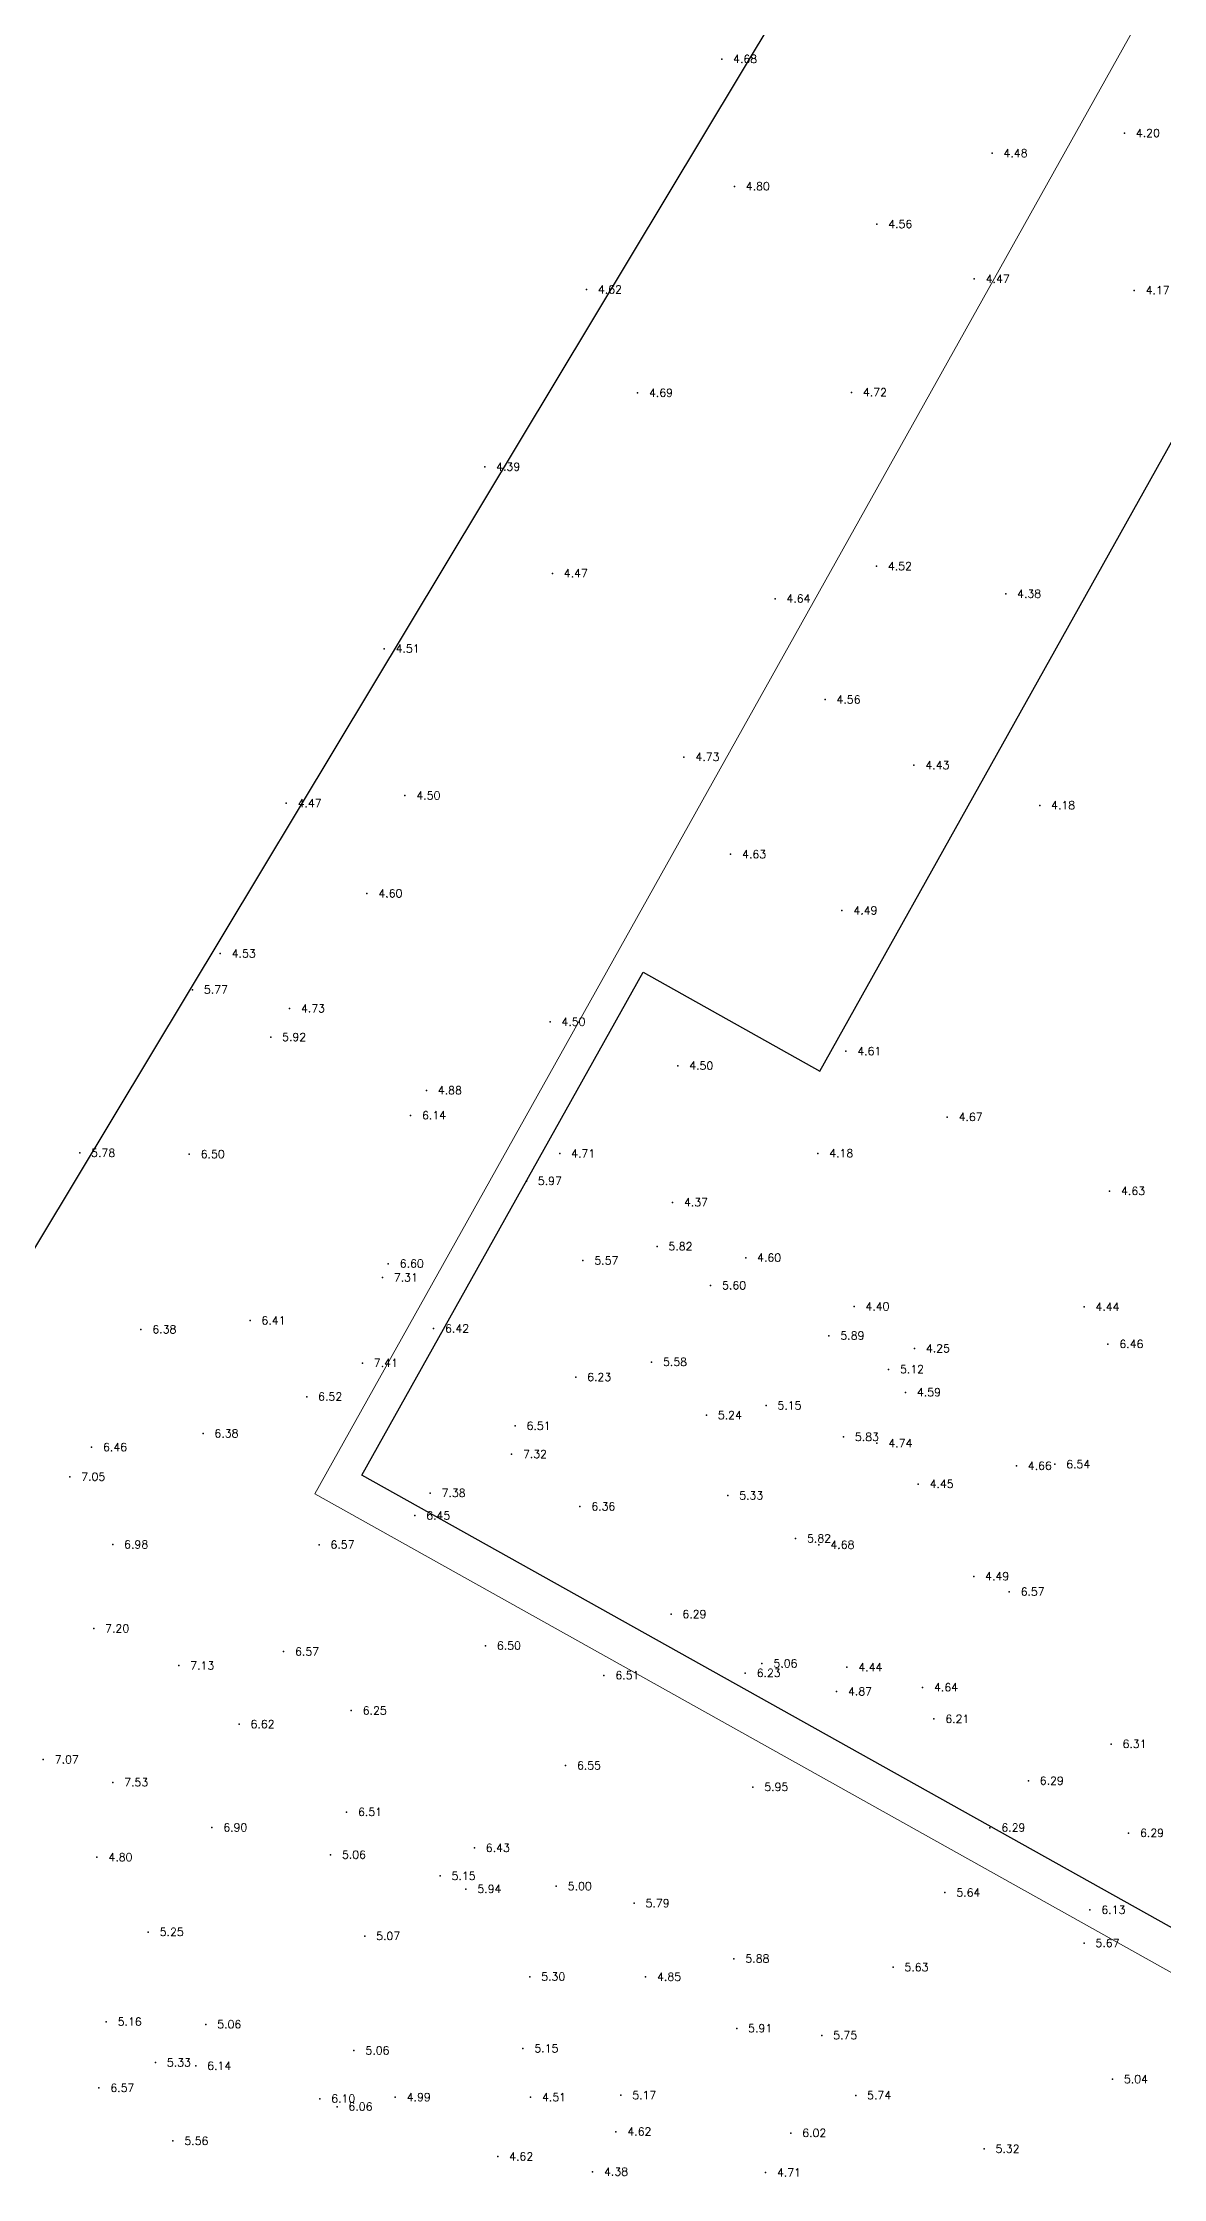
# Model space of a CAD drawing. Header units: millimetres. Extents: x 202260060 to 202696734, y 2689137542 to 2689595480.
# Drawn here: x 202373814 to 202478839, y 2689237993 to 2689438189 of the extents above; entities that cross this region are included whole.
import ezdxf

# ---------------------------------------------------------------- set-up
doc = ezdxf.new("R2010")
doc.units = ezdxf.units.MM
doc.header["$MEASUREMENT"] = 0
for name, color, linetype in [('10', 7, 'Continuous'), ('10-ELEV', 1, 'Continuous'), ('範圍線', 50, 'Continuous')]:
    doc.layers.add(name, color=color, linetype=linetype)
doc.layers.add('exclusion', color=6, linetype='Continuous', lineweight=20)
doc.layers.add('海廣公司承租地線', color=112, linetype='Continuous', true_color=0x23e156)
doc.layers.get('0').off()
doc.styles.add('S6', font='SIMPLEX', dxfattribs={"height": 0.083333})

# ---------------------------------------------------------------- blocks, each defined once
blk = doc.blocks.new('10')
blk.add_point((0, 0))
at = {"layer": '10-ELEV', "style": 'S6'}
blk.add_attdef('ELEV', (2.14, -0.73), '', height=1.5, dxfattribs=at)

msp = doc.modelspace()

# ---------------------------------------------------------------- linework, layer by layer
at = {"layer": 'exclusion', "flags": 128}
msp.add_lwpolyline([(202399310, 2689302151), (202488298, 2689461371), (202609144, 2689393830), (202520156, 2689234610), (202399310, 2689302151)], close=True, dxfattribs=at)
at = {"layer": '海廣公司承租地線', "flags": 128}
msp.add_lwpolyline([(202486035, 2689206024, -0.4170853), (202521358, 2689170353), (202524570, 2689168529), (202682456, 2689446356), (202682456, 2689446356), (202539467, 2689526368, -0.6083701), (202480712, 2689504362), (202342372, 2689274198, -0.2693183), (202324094, 2689243787), (202311038, 2689222066), (202448494, 2689139291), (202455884, 2689152294, -0.5855261)], format="xyb", close=True, dxfattribs=at)
at = {"layer": '範圍線', "flags": 128}
msp.add_lwpolyline([(202518732, 2689239645), (202403734, 2689303917), (202430079, 2689351055), (202446664, 2689341785), (202500330, 2689437806), (202522886, 2689425199), (202527765, 2689433928), (202604285, 2689391161), (202519395, 2689239274)], close=True, dxfattribs=at)

# ---------------------------------------------------------------- block references
at = {"layer": '10'}
ref = msp.add_blockref('10', (202437449, 2689436651, 4680), dxfattribs=dict(at, xscale=500, yscale=500, zscale=500))
ref.add_attrib('ELEV', '4.68', (202438521, 2689436288, 4680), dxfattribs={"layer": '10-ELEV', "height": 750, "style": 'S6'})
ref = msp.add_blockref('10', (202475197, 2689429711, 4198), dxfattribs=dict(at, xscale=500, yscale=500, zscale=500))
ref.add_attrib('ELEV', '4.20', (202476268, 2689429348, 4198), dxfattribs={"layer": '10-ELEV', "height": 750, "style": 'S6'})
ref = msp.add_blockref('10', (202462791, 2689427830, 4484), dxfattribs=dict(at, xscale=500, yscale=500, zscale=500))
ref.add_attrib('ELEV', '4.48', (202463863, 2689427467, 4484), dxfattribs={"layer": '10-ELEV', "height": 750, "style": 'S6'})
ref = msp.add_blockref('10', (202438638, 2689424725, 4803), dxfattribs=dict(at, xscale=500, yscale=500, zscale=500))
ref.add_attrib('ELEV', '4.80', (202439710, 2689424362, 4803), dxfattribs={"layer": '10-ELEV', "height": 750, "style": 'S6'})
ref = msp.add_blockref('10', (202451990, 2689421178, 4558), dxfattribs=dict(at, xscale=500, yscale=500, zscale=500))
ref.add_attrib('ELEV', '4.56', (202453062, 2689420815, 4558), dxfattribs={"layer": '10-ELEV', "height": 750, "style": 'S6'})
ref = msp.add_blockref('10', (202461125, 2689416049, 4471), dxfattribs=dict(at, xscale=500, yscale=500, zscale=500))
ref.add_attrib('ELEV', '4.47', (202462197, 2689415686, 4471), dxfattribs={"layer": '10-ELEV', "height": 750, "style": 'S6'})
ref = msp.add_blockref('10', (202424781, 2689415050, 4622), dxfattribs=dict(at, xscale=500, yscale=500, zscale=500))
ref.add_attrib('ELEV', '4.62', (202425853, 2689414687, 4622), dxfattribs={"layer": '10-ELEV', "height": 750, "style": 'S6'})
ref = msp.add_blockref('10', (202476114, 2689414974, 4173), dxfattribs=dict(at, xscale=500, yscale=500, zscale=500))
ref.add_attrib('ELEV', '4.17', (202477186, 2689414611, 4173), dxfattribs={"layer": '10-ELEV', "height": 750, "style": 'S6'})
ref = msp.add_blockref('10', (202429566, 2689405362, 4690), dxfattribs=dict(at, xscale=500, yscale=500, zscale=500))
ref.add_attrib('ELEV', '4.69', (202430638, 2689404999, 4690), dxfattribs={"layer": '10-ELEV', "height": 750, "style": 'S6'})
ref = msp.add_blockref('10', (202449614, 2689405403, 4722), dxfattribs=dict(at, xscale=500, yscale=500, zscale=500))
ref.add_attrib('ELEV', '4.72', (202450686, 2689405040, 4722), dxfattribs={"layer": '10-ELEV', "height": 750, "style": 'S6'})
ref = msp.add_blockref('10', (202415245, 2689398432, 4391), dxfattribs=dict(at, xscale=500, yscale=500, zscale=500))
ref.add_attrib('ELEV', '4.39', (202416317, 2689398069, 4391), dxfattribs={"layer": '10-ELEV', "height": 750, "style": 'S6'})
ref = msp.add_blockref('10', (202421582, 2689388435, 4465), dxfattribs=dict(at, xscale=500, yscale=500, zscale=500))
ref.add_attrib('ELEV', '4.47', (202422654, 2689388072, 4465), dxfattribs={"layer": '10-ELEV', "height": 750, "style": 'S6'})
ref = msp.add_blockref('10', (202451957, 2689389111, 4516), dxfattribs=dict(at, xscale=500, yscale=500, zscale=500))
ref.add_attrib('ELEV', '4.52', (202453029, 2689388748, 4516), dxfattribs={"layer": '10-ELEV', "height": 750, "style": 'S6'})
ref = msp.add_blockref('10', (202442448, 2689386067, 4638), dxfattribs=dict(at, xscale=500, yscale=500, zscale=500))
ref.add_attrib('ELEV', '4.64', (202443520, 2689385704, 4638), dxfattribs={"layer": '10-ELEV', "height": 750, "style": 'S6'})
ref = msp.add_blockref('10', (202464068, 2689386523, 4384), dxfattribs=dict(at, xscale=500, yscale=500, zscale=500))
ref.add_attrib('ELEV', '4.38', (202465140, 2689386160, 4384), dxfattribs={"layer": '10-ELEV', "height": 750, "style": 'S6'})
ref = msp.add_blockref('10', (202405820, 2689381382, 4510), dxfattribs=dict(at, xscale=500, yscale=500, zscale=500))
ref.add_attrib('ELEV', '4.51', (202406892, 2689381019, 4510), dxfattribs={"layer": '10-ELEV', "height": 750, "style": 'S6'})
ref = msp.add_blockref('10', (202447142, 2689376609, 4560), dxfattribs=dict(at, xscale=500, yscale=500, zscale=500))
ref.add_attrib('ELEV', '4.56', (202448214, 2689376246, 4560), dxfattribs={"layer": '10-ELEV', "height": 750, "style": 'S6'})
ref = msp.add_blockref('10', (202433918, 2689371227, 4734), dxfattribs=dict(at, xscale=500, yscale=500, zscale=500))
ref.add_attrib('ELEV', '4.73', (202434990, 2689370864, 4734), dxfattribs={"layer": '10-ELEV', "height": 750, "style": 'S6'})
ref = msp.add_blockref('10', (202455472, 2689370457, 4433), dxfattribs=dict(at, xscale=500, yscale=500, zscale=500))
ref.add_attrib('ELEV', '4.43', (202456544, 2689370094, 4433), dxfattribs={"layer": '10-ELEV', "height": 750, "style": 'S6'})
ref = msp.add_blockref('10', (202396636, 2689366893, 4471), dxfattribs=dict(at, xscale=500, yscale=500, zscale=500))
ref.add_attrib('ELEV', '4.47', (202397708, 2689366530, 4471), dxfattribs={"layer": '10-ELEV', "height": 750, "style": 'S6'})
ref = msp.add_blockref('10', (202407766, 2689367609, 4498), dxfattribs=dict(at, xscale=500, yscale=500, zscale=500))
ref.add_attrib('ELEV', '4.50', (202408838, 2689367246, 4498), dxfattribs={"layer": '10-ELEV', "height": 750, "style": 'S6'})
ref = msp.add_blockref('10', (202467255, 2689366695, 4180), dxfattribs=dict(at, xscale=500, yscale=500, zscale=500))
ref.add_attrib('ELEV', '4.18', (202468327, 2689366332, 4180), dxfattribs={"layer": '10-ELEV', "height": 750, "style": 'S6'})
ref = msp.add_blockref('10', (202438291, 2689362110, 4626), dxfattribs=dict(at, xscale=500, yscale=500, zscale=500))
ref.add_attrib('ELEV', '4.63', (202439363, 2689361747, 4626), dxfattribs={"layer": '10-ELEV', "height": 750, "style": 'S6'})
ref = msp.add_blockref('10', (202404206, 2689358433, 4595), dxfattribs=dict(at, xscale=500, yscale=500, zscale=500))
ref.add_attrib('ELEV', '4.60', (202405278, 2689358070, 4595), dxfattribs={"layer": '10-ELEV', "height": 750, "style": 'S6'})
ref = msp.add_blockref('10', (202448726, 2689356841, 4494), dxfattribs=dict(at, xscale=500, yscale=500, zscale=500))
ref.add_attrib('ELEV', '4.49', (202449798, 2689356478, 4494), dxfattribs={"layer": '10-ELEV', "height": 750, "style": 'S6'})
ref = msp.add_blockref('10', (202390456, 2689352799, 4526), dxfattribs=dict(at, xscale=500, yscale=500, zscale=500))
ref.add_attrib('ELEV', '4.53', (202391528, 2689352436, 4526), dxfattribs={"layer": '10-ELEV', "height": 750, "style": 'S6'})
ref = msp.add_blockref('10', (202387847, 2689349418, 5770), dxfattribs=dict(at, xscale=500, yscale=500, zscale=500))
ref.add_attrib('ELEV', '5.77', (202388919, 2689349055, 5770), dxfattribs={"layer": '10-ELEV', "height": 750, "style": 'S6'})
ref = msp.add_blockref('10', (202396951, 2689347656, 4727), dxfattribs=dict(at, xscale=500, yscale=500, zscale=500))
ref.add_attrib('ELEV', '4.73', (202398023, 2689347293, 4727), dxfattribs={"layer": '10-ELEV', "height": 750, "style": 'S6'})
ref = msp.add_blockref('10', (202421359, 2689346398, 4497), dxfattribs=dict(at, xscale=500, yscale=500, zscale=500))
ref.add_attrib('ELEV', '4.50', (202422431, 2689346035, 4497), dxfattribs={"layer": '10-ELEV', "height": 750, "style": 'S6'})
ref = msp.add_blockref('10', (202395182, 2689344969, 5924), dxfattribs=dict(at, xscale=500, yscale=500, zscale=500))
ref.add_attrib('ELEV', '5.92', (202396254, 2689344606, 5924), dxfattribs={"layer": '10-ELEV', "height": 750, "style": 'S6'})
ref = msp.add_blockref('10', (202433336, 2689342285, 4497), dxfattribs=dict(at, xscale=500, yscale=500, zscale=500))
ref.add_attrib('ELEV', '4.50', (202434408, 2689341922, 4497), dxfattribs={"layer": '10-ELEV', "height": 750, "style": 'S6'})
ref = msp.add_blockref('10', (202449090, 2689343649, 4606), dxfattribs=dict(at, xscale=500, yscale=500, zscale=500))
ref.add_attrib('ELEV', '4.61', (202450162, 2689343286, 4606), dxfattribs={"layer": '10-ELEV', "height": 750, "style": 'S6'})
ref = msp.add_blockref('10', (202409774, 2689339970, 4880), dxfattribs=dict(at, xscale=500, yscale=500, zscale=500))
ref.add_attrib('ELEV', '4.88', (202410846, 2689339607, 4880), dxfattribs={"layer": '10-ELEV', "height": 750, "style": 'S6'})
ref = msp.add_blockref('10', (202408292, 2689337627, 6141), dxfattribs=dict(at, xscale=500, yscale=500, zscale=500))
ref.add_attrib('ELEV', '6.14', (202409364, 2689337264, 6141), dxfattribs={"layer": '10-ELEV', "height": 750, "style": 'S6'})
ref = msp.add_blockref('10', (202458587, 2689337471, 4669), dxfattribs=dict(at, xscale=500, yscale=500, zscale=500))
ref.add_attrib('ELEV', '4.67', (202459659, 2689337108, 4669), dxfattribs={"layer": '10-ELEV', "height": 750, "style": 'S6'})
ref = msp.add_blockref('10', (202377282, 2689334113, 5784), dxfattribs=dict(at, xscale=500, yscale=500, zscale=500))
ref.add_attrib('ELEV', '5.78', (202378354, 2689333750, 5784), dxfattribs={"layer": '10-ELEV', "height": 750, "style": 'S6'})
ref = msp.add_blockref('10', (202387549, 2689333989, 6495), dxfattribs=dict(at, xscale=500, yscale=500, zscale=500))
ref.add_attrib('ELEV', '6.50', (202388621, 2689333626, 6495), dxfattribs={"layer": '10-ELEV', "height": 750, "style": 'S6'})
ref = msp.add_blockref('10', (202422273, 2689334050, 4712), dxfattribs=dict(at, xscale=500, yscale=500, zscale=500))
ref.add_attrib('ELEV', '4.71', (202423345, 2689333687, 4712), dxfattribs={"layer": '10-ELEV', "height": 750, "style": 'S6'})
ref = msp.add_blockref('10', (202446461, 2689334075, 4178), dxfattribs=dict(at, xscale=500, yscale=500, zscale=500))
ref.add_attrib('ELEV', '4.18', (202447533, 2689333712, 4178), dxfattribs={"layer": '10-ELEV', "height": 750, "style": 'S6'})
ref = msp.add_blockref('10', (202419148, 2689331477, 5966), dxfattribs=dict(at, xscale=500, yscale=500, zscale=500))
ref.add_attrib('ELEV', '5.97', (202420220, 2689331114, 5966), dxfattribs={"layer": '10-ELEV', "height": 750, "style": 'S6'})
ref = msp.add_blockref('10', (202473813, 2689330539, 4630), dxfattribs=dict(at, xscale=500, yscale=500, zscale=500))
ref.add_attrib('ELEV', '4.63', (202474884, 2689330176, 4630), dxfattribs={"layer": '10-ELEV', "height": 750, "style": 'S6'})
ref = msp.add_blockref('10', (202432845, 2689329472, 4366), dxfattribs=dict(at, xscale=500, yscale=500, zscale=500))
ref.add_attrib('ELEV', '4.37', (202433916, 2689329109, 4366), dxfattribs={"layer": '10-ELEV', "height": 750, "style": 'S6'})
ref = msp.add_blockref('10', (202424450, 2689324018, 5569), dxfattribs=dict(at, xscale=500, yscale=500, zscale=500))
ref.add_attrib('ELEV', '5.57', (202425522, 2689323655, 5569), dxfattribs={"layer": '10-ELEV', "height": 750, "style": 'S6'})
ref = msp.add_blockref('10', (202431391, 2689325348, 5821), dxfattribs=dict(at, xscale=500, yscale=500, zscale=500))
ref.add_attrib('ELEV', '5.82', (202432463, 2689324985, 5821), dxfattribs={"layer": '10-ELEV', "height": 750, "style": 'S6'})
ref = msp.add_blockref('10', (202439699, 2689324284, 4602), dxfattribs=dict(at, xscale=500, yscale=500, zscale=500))
ref.add_attrib('ELEV', '4.60', (202440771, 2689323921, 4602), dxfattribs={"layer": '10-ELEV', "height": 750, "style": 'S6'})
ref = msp.add_blockref('10', (202405653, 2689322429, 7312), dxfattribs=dict(at, xscale=500, yscale=500, zscale=500))
ref.add_attrib('ELEV', '7.31', (202406725, 2689322066, 7312), dxfattribs={"layer": '10-ELEV', "height": 750, "style": 'S6'})
ref = msp.add_blockref('10', (202406206, 2689323732, 6601), dxfattribs=dict(at, xscale=500, yscale=500, zscale=500))
ref.add_attrib('ELEV', '6.60', (202407278, 2689323369, 6601), dxfattribs={"layer": '10-ELEV', "height": 750, "style": 'S6'})
ref = msp.add_blockref('10', (202436416, 2689321686, 5597), dxfattribs=dict(at, xscale=500, yscale=500, zscale=500))
ref.add_attrib('ELEV', '5.60', (202437488, 2689321323, 5597), dxfattribs={"layer": '10-ELEV', "height": 750, "style": 'S6'})
ref = msp.add_blockref('10', (202393248, 2689318397, 6410), dxfattribs=dict(at, xscale=500, yscale=500, zscale=500))
ref.add_attrib('ELEV', '6.41', (202394320, 2689318034, 6410), dxfattribs={"layer": '10-ELEV', "height": 750, "style": 'S6'})
ref = msp.add_blockref('10', (202449853, 2689319710, 4399), dxfattribs=dict(at, xscale=500, yscale=500, zscale=500))
ref.add_attrib('ELEV', '4.40', (202450925, 2689319347, 4399), dxfattribs={"layer": '10-ELEV', "height": 750, "style": 'S6'})
ref = msp.add_blockref('10', (202471411, 2689319687, 4438), dxfattribs=dict(at, xscale=500, yscale=500, zscale=500))
ref.add_attrib('ELEV', '4.44', (202472483, 2689319325, 4438), dxfattribs={"layer": '10-ELEV', "height": 750, "style": 'S6'})
ref = msp.add_blockref('10', (202383019, 2689317564, 6382), dxfattribs=dict(at, xscale=500, yscale=500, zscale=500))
ref.add_attrib('ELEV', '6.38', (202384091, 2689317201, 6382), dxfattribs={"layer": '10-ELEV', "height": 750, "style": 'S6'})
ref = msp.add_blockref('10', (202410454, 2689317644, 6420), dxfattribs=dict(at, xscale=500, yscale=500, zscale=500))
ref.add_attrib('ELEV', '6.42', (202411526, 2689317281, 6420), dxfattribs={"layer": '10-ELEV', "height": 750, "style": 'S6'})
ref = msp.add_blockref('10', (202447507, 2689316977, 5891), dxfattribs=dict(at, xscale=500, yscale=500, zscale=500))
ref.add_attrib('ELEV', '5.89', (202448579, 2689316614, 5891), dxfattribs={"layer": '10-ELEV', "height": 750, "style": 'S6'})
ref = msp.add_blockref('10', (202473655, 2689316190, 6457), dxfattribs=dict(at, xscale=500, yscale=500, zscale=500))
ref.add_attrib('ELEV', '6.46', (202474727, 2689315827, 6457), dxfattribs={"layer": '10-ELEV', "height": 750, "style": 'S6'})
ref = msp.add_blockref('10', (202403773, 2689314411, 7412), dxfattribs=dict(at, xscale=500, yscale=500, zscale=500))
ref.add_attrib('ELEV', '7.41', (202404845, 2689314048, 7412), dxfattribs={"layer": '10-ELEV', "height": 750, "style": 'S6'})
ref = msp.add_blockref('10', (202430880, 2689314513, 5575), dxfattribs=dict(at, xscale=500, yscale=500, zscale=500))
ref.add_attrib('ELEV', '5.58', (202431952, 2689314150, 5575), dxfattribs={"layer": '10-ELEV', "height": 750, "style": 'S6'})
ref = msp.add_blockref('10', (202455518, 2689315779, 4250), dxfattribs=dict(at, xscale=500, yscale=500, zscale=500))
ref.add_attrib('ELEV', '4.25', (202456590, 2689315417, 4250), dxfattribs={"layer": '10-ELEV', "height": 750, "style": 'S6'})
ref = msp.add_blockref('10', (202423772, 2689313095, 6227), dxfattribs=dict(at, xscale=500, yscale=500, zscale=500))
ref.add_attrib('ELEV', '6.23', (202424844, 2689312732, 6227), dxfattribs={"layer": '10-ELEV', "height": 750, "style": 'S6'})
ref = msp.add_blockref('10', (202453092, 2689313827, 5115), dxfattribs=dict(at, xscale=500, yscale=500, zscale=500))
ref.add_attrib('ELEV', '5.12', (202454164, 2689313464, 5115), dxfattribs={"layer": '10-ELEV', "height": 750, "style": 'S6'})
ref = msp.add_blockref('10', (202398558, 2689311263, 6515), dxfattribs=dict(at, xscale=500, yscale=500, zscale=500))
ref.add_attrib('ELEV', '6.52', (202399630, 2689310900, 6515), dxfattribs={"layer": '10-ELEV', "height": 750, "style": 'S6'})
ref = msp.add_blockref('10', (202441605, 2689310433, 5145), dxfattribs=dict(at, xscale=500, yscale=500, zscale=500))
ref.add_attrib('ELEV', '5.15', (202442677, 2689310070, 5145), dxfattribs={"layer": '10-ELEV', "height": 750, "style": 'S6'})
ref = msp.add_blockref('10', (202454679, 2689311664, 4588), dxfattribs=dict(at, xscale=500, yscale=500, zscale=500))
ref.add_attrib('ELEV', '4.59', (202455751, 2689311301, 4588), dxfattribs={"layer": '10-ELEV', "height": 750, "style": 'S6'})
ref = msp.add_blockref('10', (202418094, 2689308524, 6509), dxfattribs=dict(at, xscale=500, yscale=500, zscale=500))
ref.add_attrib('ELEV', '6.51', (202419166, 2689308161, 6509), dxfattribs={"layer": '10-ELEV', "height": 750, "style": 'S6'})
ref = msp.add_blockref('10', (202436021, 2689309521, 5242), dxfattribs=dict(at, xscale=500, yscale=500, zscale=500))
ref.add_attrib('ELEV', '5.24', (202437093, 2689309158, 5242), dxfattribs={"layer": '10-ELEV', "height": 750, "style": 'S6'})
ref = msp.add_blockref('10', (202378398, 2689306528, 6463), dxfattribs=dict(at, xscale=500, yscale=500, zscale=500))
ref.add_attrib('ELEV', '6.46', (202379470, 2689306165, 6463), dxfattribs={"layer": '10-ELEV', "height": 750, "style": 'S6'})
ref = msp.add_blockref('10', (202388840, 2689307811, 6382), dxfattribs=dict(at, xscale=500, yscale=500, zscale=500))
ref.add_attrib('ELEV', '6.38', (202389912, 2689307448, 6382), dxfattribs={"layer": '10-ELEV', "height": 750, "style": 'S6'})
ref = msp.add_blockref('10', (202417756, 2689305876, 7324), dxfattribs=dict(at, xscale=500, yscale=500, zscale=500))
ref.add_attrib('ELEV', '7.32', (202418828, 2689305513, 7324), dxfattribs={"layer": '10-ELEV', "height": 750, "style": 'S6'})
ref = msp.add_blockref('10', (202448868, 2689307484, 5829), dxfattribs=dict(at, xscale=500, yscale=500, zscale=500))
ref.add_attrib('ELEV', '5.83', (202449940, 2689307121, 5829), dxfattribs={"layer": '10-ELEV', "height": 750, "style": 'S6'})
ref = msp.add_blockref('10', (202452005, 2689306895, 4744), dxfattribs=dict(at, xscale=500, yscale=500, zscale=500))
ref.add_attrib('ELEV', '4.74', (202453077, 2689306532, 4744), dxfattribs={"layer": '10-ELEV', "height": 750, "style": 'S6'})
ref = msp.add_blockref('10', (202465068, 2689304776, 4663), dxfattribs=dict(at, xscale=500, yscale=500, zscale=500))
ref.add_attrib('ELEV', '4.66', (202466140, 2689304413, 4663), dxfattribs={"layer": '10-ELEV', "height": 750, "style": 'S6'})
ref = msp.add_blockref('10', (202468669, 2689304923, 6536), dxfattribs=dict(at, xscale=500, yscale=500, zscale=500))
ref.add_attrib('ELEV', '6.54', (202469741, 2689304560, 6536), dxfattribs={"layer": '10-ELEV', "height": 750, "style": 'S6'})
ref = msp.add_blockref('10', (202376351, 2689303749, 7045), dxfattribs=dict(at, xscale=500, yscale=500, zscale=500))
ref.add_attrib('ELEV', '7.05', (202377423, 2689303386, 7045), dxfattribs={"layer": '10-ELEV', "height": 750, "style": 'S6'})
ref = msp.add_blockref('10', (202410128, 2689302232, 7381), dxfattribs=dict(at, xscale=500, yscale=500, zscale=500))
ref.add_attrib('ELEV', '7.38', (202411200, 2689301869, 7381), dxfattribs={"layer": '10-ELEV', "height": 750, "style": 'S6'})
ref = msp.add_blockref('10', (202438020, 2689301999, 5331), dxfattribs=dict(at, xscale=500, yscale=500, zscale=500))
ref.add_attrib('ELEV', '5.33', (202439092, 2689301636, 5331), dxfattribs={"layer": '10-ELEV', "height": 750, "style": 'S6'})
ref = msp.add_blockref('10', (202455872, 2689303070, 4449), dxfattribs=dict(at, xscale=500, yscale=500, zscale=500))
ref.add_attrib('ELEV', '4.45', (202456944, 2689302707, 4449), dxfattribs={"layer": '10-ELEV', "height": 750, "style": 'S6'})
ref = msp.add_blockref('10', (202408684, 2689300110, 6449), dxfattribs=dict(at, xscale=500, yscale=500, zscale=500))
ref.add_attrib('ELEV', '6.45', (202409756, 2689299747, 6449), dxfattribs={"layer": '10-ELEV', "height": 750, "style": 'S6'})
ref = msp.add_blockref('10', (202424162, 2689300961, 6355), dxfattribs=dict(at, xscale=500, yscale=500, zscale=500))
ref.add_attrib('ELEV', '6.36', (202425234, 2689300598, 6355), dxfattribs={"layer": '10-ELEV', "height": 750, "style": 'S6'})
ref = msp.add_blockref('10', (202444378, 2689297966, 5817), dxfattribs=dict(at, xscale=500, yscale=500, zscale=500))
ref.add_attrib('ELEV', '5.82', (202445450, 2689297603, 5817), dxfattribs={"layer": '10-ELEV', "height": 750, "style": 'S6'})
ref = msp.add_blockref('10', (202380376, 2689297403, 6976), dxfattribs=dict(at, xscale=500, yscale=500, zscale=500))
ref.add_attrib('ELEV', '6.98', (202381448, 2689297040, 6976), dxfattribs={"layer": '10-ELEV', "height": 750, "style": 'S6'})
ref = msp.add_blockref('10', (202399715, 2689297379, 6566), dxfattribs=dict(at, xscale=500, yscale=500, zscale=500))
ref.add_attrib('ELEV', '6.57', (202400787, 2689297016, 6566), dxfattribs={"layer": '10-ELEV', "height": 750, "style": 'S6'})
ref = msp.add_blockref('10', (202446569, 2689297373, 4682), dxfattribs=dict(at, xscale=500, yscale=500, zscale=500))
ref.add_attrib('ELEV', '4.68', (202447641, 2689297010, 4682), dxfattribs={"layer": '10-ELEV', "height": 750, "style": 'S6'})
ref = msp.add_blockref('10', (202461070, 2689294417, 4494), dxfattribs=dict(at, xscale=500, yscale=500, zscale=500))
ref.add_attrib('ELEV', '4.49', (202462142, 2689294054, 4494), dxfattribs={"layer": '10-ELEV', "height": 750, "style": 'S6'})
ref = msp.add_blockref('10', (202464399, 2689292975, 6568), dxfattribs=dict(at, xscale=500, yscale=500, zscale=500))
ref.add_attrib('ELEV', '6.57', (202465471, 2689292612, 6568), dxfattribs={"layer": '10-ELEV', "height": 750, "style": 'S6'})
ref = msp.add_blockref('10', (202432700, 2689290868, 6286), dxfattribs=dict(at, xscale=500, yscale=500, zscale=500))
ref.add_attrib('ELEV', '6.29', (202433772, 2689290505, 6286), dxfattribs={"layer": '10-ELEV', "height": 750, "style": 'S6'})
ref = msp.add_blockref('10', (202378595, 2689289525, 7201), dxfattribs=dict(at, xscale=500, yscale=500, zscale=500))
ref.add_attrib('ELEV', '7.20', (202379667, 2689289162, 7201), dxfattribs={"layer": '10-ELEV', "height": 750, "style": 'S6'})
ref = msp.add_blockref('10', (202415313, 2689287918, 6497), dxfattribs=dict(at, xscale=500, yscale=500, zscale=500))
ref.add_attrib('ELEV', '6.50', (202416385, 2689287555, 6497), dxfattribs={"layer": '10-ELEV', "height": 750, "style": 'S6'})
ref = msp.add_blockref('10', (202386562, 2689286049, 7132), dxfattribs=dict(at, xscale=500, yscale=500, zscale=500))
ref.add_attrib('ELEV', '7.13', (202387634, 2689285686, 7132), dxfattribs={"layer": '10-ELEV', "height": 750, "style": 'S6'})
ref = msp.add_blockref('10', (202396395, 2689287361, 6574), dxfattribs=dict(at, xscale=500, yscale=500, zscale=500))
ref.add_attrib('ELEV', '6.57', (202397467, 2689286998, 6574), dxfattribs={"layer": '10-ELEV', "height": 750, "style": 'S6'})
ref = msp.add_blockref('10', (202441228, 2689286247, 5055), dxfattribs=dict(at, xscale=500, yscale=500, zscale=500))
ref.add_attrib('ELEV', '5.06', (202442300, 2689285884, 5055), dxfattribs={"layer": '10-ELEV', "height": 750, "style": 'S6'})
ref = msp.add_blockref('10', (202449188, 2689285892, 4437), dxfattribs=dict(at, xscale=500, yscale=500, zscale=500))
ref.add_attrib('ELEV', '4.44', (202450260, 2689285529, 4437), dxfattribs={"layer": '10-ELEV', "height": 750, "style": 'S6'})
ref = msp.add_blockref('10', (202426415, 2689285141, 6513), dxfattribs=dict(at, xscale=500, yscale=500, zscale=500))
ref.add_attrib('ELEV', '6.51', (202427487, 2689284778, 6513), dxfattribs={"layer": '10-ELEV', "height": 750, "style": 'S6'})
ref = msp.add_blockref('10', (202439658, 2689285355, 6228), dxfattribs=dict(at, xscale=500, yscale=500, zscale=500))
ref.add_attrib('ELEV', '6.23', (202440730, 2689284992, 6228), dxfattribs={"layer": '10-ELEV', "height": 750, "style": 'S6'})
ref = msp.add_blockref('10', (202456282, 2689284009, 4635), dxfattribs=dict(at, xscale=500, yscale=500, zscale=500))
ref.add_attrib('ELEV', '4.64', (202457354, 2689283646, 4635), dxfattribs={"layer": '10-ELEV', "height": 750, "style": 'S6'})
ref = msp.add_blockref('10', (202402737, 2689281831, 6248), dxfattribs=dict(at, xscale=500, yscale=500, zscale=500))
ref.add_attrib('ELEV', '6.25', (202403809, 2689281468, 6248), dxfattribs={"layer": '10-ELEV', "height": 750, "style": 'S6'})
ref = msp.add_blockref('10', (202448219, 2689283627, 4871), dxfattribs=dict(at, xscale=500, yscale=500, zscale=500))
ref.add_attrib('ELEV', '4.87', (202449290, 2689283264, 4871), dxfattribs={"layer": '10-ELEV', "height": 750, "style": 'S6'})
ref = msp.add_blockref('10', (202392222, 2689280556, 6624), dxfattribs=dict(at, xscale=500, yscale=500, zscale=500))
ref.add_attrib('ELEV', '6.62', (202393294, 2689280193, 6624), dxfattribs={"layer": '10-ELEV', "height": 750, "style": 'S6'})
ref = msp.add_blockref('10', (202457337, 2689281049, 6213), dxfattribs=dict(at, xscale=500, yscale=500, zscale=500))
ref.add_attrib('ELEV', '6.21', (202458409, 2689280686, 6213), dxfattribs={"layer": '10-ELEV', "height": 750, "style": 'S6'})
ref = msp.add_blockref('10', (202473948, 2689278704, 6310), dxfattribs=dict(at, xscale=500, yscale=500, zscale=500))
ref.add_attrib('ELEV', '6.31', (202475020, 2689278341, 6310), dxfattribs={"layer": '10-ELEV', "height": 750, "style": 'S6'})
ref = msp.add_blockref('10', (202373871, 2689277248, 7067), dxfattribs=dict(at, xscale=500, yscale=500, zscale=500))
ref.add_attrib('ELEV', '7.07', (202374943, 2689276885, 7067), dxfattribs={"layer": '10-ELEV', "height": 750, "style": 'S6'})
ref = msp.add_blockref('10', (202422815, 2689276687, 6553), dxfattribs=dict(at, xscale=500, yscale=500, zscale=500))
ref.add_attrib('ELEV', '6.55', (202423887, 2689276324, 6553), dxfattribs={"layer": '10-ELEV', "height": 750, "style": 'S6'})
ref = msp.add_blockref('10', (202380380, 2689275102, 7525), dxfattribs=dict(at, xscale=500, yscale=500, zscale=500))
ref.add_attrib('ELEV', '7.53', (202381452, 2689274739, 7525), dxfattribs={"layer": '10-ELEV', "height": 750, "style": 'S6'})
ref = msp.add_blockref('10', (202440371, 2689274668, 5948), dxfattribs=dict(at, xscale=500, yscale=500, zscale=500))
ref.add_attrib('ELEV', '5.95', (202441443, 2689274305, 5948), dxfattribs={"layer": '10-ELEV', "height": 750, "style": 'S6'})
ref = msp.add_blockref('10', (202466191, 2689275254, 6291), dxfattribs=dict(at, xscale=500, yscale=500, zscale=500))
ref.add_attrib('ELEV', '6.29', (202467263, 2689274891, 6291), dxfattribs={"layer": '10-ELEV', "height": 750, "style": 'S6'})
ref = msp.add_blockref('10', (202402293, 2689272324, 6514), dxfattribs=dict(at, xscale=500, yscale=500, zscale=500))
ref.add_attrib('ELEV', '6.51', (202403365, 2689271961, 6514), dxfattribs={"layer": '10-ELEV', "height": 750, "style": 'S6'})
ref = msp.add_blockref('10', (202389667, 2689270876, 6896), dxfattribs=dict(at, xscale=500, yscale=500, zscale=500))
ref.add_attrib('ELEV', '6.90', (202390739, 2689270513, 6896), dxfattribs={"layer": '10-ELEV', "height": 750, "style": 'S6'})
ref = msp.add_blockref('10', (202462590, 2689270855, 6285), dxfattribs=dict(at, xscale=500, yscale=500, zscale=500))
ref.add_attrib('ELEV', '6.29', (202463662, 2689270492, 6285), dxfattribs={"layer": '10-ELEV', "height": 750, "style": 'S6'})
ref = msp.add_blockref('10', (202475587, 2689270360, 6294), dxfattribs=dict(at, xscale=500, yscale=500, zscale=500))
ref.add_attrib('ELEV', '6.29', (202476659, 2689269997, 6294), dxfattribs={"layer": '10-ELEV', "height": 750, "style": 'S6'})
ref = msp.add_blockref('10', (202378901, 2689268083, 4802), dxfattribs=dict(at, xscale=500, yscale=500, zscale=500))
ref.add_attrib('ELEV', '4.80', (202379973, 2689267720, 4802), dxfattribs={"layer": '10-ELEV', "height": 750, "style": 'S6'})
ref = msp.add_blockref('10', (202400789, 2689268316, 5056), dxfattribs=dict(at, xscale=500, yscale=500, zscale=500))
ref.add_attrib('ELEV', '5.06', (202401861, 2689267953, 5056), dxfattribs={"layer": '10-ELEV', "height": 750, "style": 'S6'})
ref = msp.add_blockref('10', (202414272, 2689268960, 6430), dxfattribs=dict(at, xscale=500, yscale=500, zscale=500))
ref.add_attrib('ELEV', '6.43', (202415344, 2689268597, 6430), dxfattribs={"layer": '10-ELEV', "height": 750, "style": 'S6'})
ref = msp.add_blockref('10', (202411066, 2689266332, 5149), dxfattribs=dict(at, xscale=500, yscale=500, zscale=500))
ref.add_attrib('ELEV', '5.15', (202412138, 2689265969, 5149), dxfattribs={"layer": '10-ELEV', "height": 750, "style": 'S6'})
ref = msp.add_blockref('10', (202413480, 2689265106, 5943), dxfattribs=dict(at, xscale=500, yscale=500, zscale=500))
ref.add_attrib('ELEV', '5.94', (202414552, 2689264743, 5943), dxfattribs={"layer": '10-ELEV', "height": 750, "style": 'S6'})
ref = msp.add_blockref('10', (202421952, 2689265371, 5000), dxfattribs=dict(at, xscale=500, yscale=500, zscale=500))
ref.add_attrib('ELEV', '5.00', (202423024, 2689265008, 5000), dxfattribs={"layer": '10-ELEV', "height": 750, "style": 'S6'})
ref = msp.add_blockref('10', (202458371, 2689264774, 5642), dxfattribs=dict(at, xscale=500, yscale=500, zscale=500))
ref.add_attrib('ELEV', '5.64', (202459443, 2689264411, 5642), dxfattribs={"layer": '10-ELEV', "height": 750, "style": 'S6'})
ref = msp.add_blockref('10', (202429247, 2689263771, 5789), dxfattribs=dict(at, xscale=500, yscale=500, zscale=500))
ref.add_attrib('ELEV', '5.79', (202430319, 2689263408, 5789), dxfattribs={"layer": '10-ELEV', "height": 750, "style": 'S6'})
ref = msp.add_blockref('10', (202471967, 2689263158, 6125), dxfattribs=dict(at, xscale=500, yscale=500, zscale=500))
ref.add_attrib('ELEV', '6.13', (202473039, 2689262795, 6125), dxfattribs={"layer": '10-ELEV', "height": 750, "style": 'S6'})
ref = msp.add_blockref('10', (202383708, 2689261077, 5245), dxfattribs=dict(at, xscale=500, yscale=500, zscale=500))
ref.add_attrib('ELEV', '5.25', (202384780, 2689260714, 5245), dxfattribs={"layer": '10-ELEV', "height": 750, "style": 'S6'})
ref = msp.add_blockref('10', (202403996, 2689260696, 5073), dxfattribs=dict(at, xscale=500, yscale=500, zscale=500))
ref.add_attrib('ELEV', '5.07', (202405068, 2689260333, 5073), dxfattribs={"layer": '10-ELEV', "height": 750, "style": 'S6'})
ref = msp.add_blockref('10', (202471413, 2689260037, 5673), dxfattribs=dict(at, xscale=500, yscale=500, zscale=500))
ref.add_attrib('ELEV', '5.67', (202472485, 2689259674, 5673), dxfattribs={"layer": '10-ELEV', "height": 750, "style": 'S6'})
ref = msp.add_blockref('10', (202438602, 2689258574, 5878), dxfattribs=dict(at, xscale=500, yscale=500, zscale=500))
ref.add_attrib('ELEV', '5.88', (202439674, 2689258211, 5878), dxfattribs={"layer": '10-ELEV', "height": 750, "style": 'S6'})
ref = msp.add_blockref('10', (202419464, 2689256887, 5302), dxfattribs=dict(at, xscale=500, yscale=500, zscale=500))
ref.add_attrib('ELEV', '5.30', (202420536, 2689256524, 5302), dxfattribs={"layer": '10-ELEV', "height": 750, "style": 'S6'})
ref = msp.add_blockref('10', (202430324, 2689256873, 4849), dxfattribs=dict(at, xscale=500, yscale=500, zscale=500))
ref.add_attrib('ELEV', '4.85', (202431396, 2689256510, 4849), dxfattribs={"layer": '10-ELEV', "height": 750, "style": 'S6'})
ref = msp.add_blockref('10', (202453508, 2689257771, 5629), dxfattribs=dict(at, xscale=500, yscale=500, zscale=500))
ref.add_attrib('ELEV', '5.63', (202454580, 2689257408, 5629), dxfattribs={"layer": '10-ELEV', "height": 750, "style": 'S6'})
ref = msp.add_blockref('10', (202379770, 2689252665, 5164), dxfattribs=dict(at, xscale=500, yscale=500, zscale=500))
ref.add_attrib('ELEV', '5.16', (202380842, 2689252302, 5164), dxfattribs={"layer": '10-ELEV', "height": 750, "style": 'S6'})
ref = msp.add_blockref('10', (202389100, 2689252422, 5056), dxfattribs=dict(at, xscale=500, yscale=500, zscale=500))
ref.add_attrib('ELEV', '5.06', (202390172, 2689252059, 5056), dxfattribs={"layer": '10-ELEV', "height": 750, "style": 'S6'})
ref = msp.add_blockref('10', (202438857, 2689252047, 5914), dxfattribs=dict(at, xscale=500, yscale=500, zscale=500))
ref.add_attrib('ELEV', '5.91', (202439929, 2689251684, 5914), dxfattribs={"layer": '10-ELEV', "height": 750, "style": 'S6'})
ref = msp.add_blockref('10', (202402988, 2689249965, 5062), dxfattribs=dict(at, xscale=500, yscale=500, zscale=500))
ref.add_attrib('ELEV', '5.06', (202404060, 2689249602, 5062), dxfattribs={"layer": '10-ELEV', "height": 750, "style": 'S6'})
ref = msp.add_blockref('10', (202418825, 2689250162, 5152), dxfattribs=dict(at, xscale=500, yscale=500, zscale=500))
ref.add_attrib('ELEV', '5.15', (202419897, 2689249799, 5152), dxfattribs={"layer": '10-ELEV', "height": 750, "style": 'S6'})
ref = msp.add_blockref('10', (202446828, 2689251387, 5750), dxfattribs=dict(at, xscale=500, yscale=500, zscale=500))
ref.add_attrib('ELEV', '5.75', (202447900, 2689251024, 5750), dxfattribs={"layer": '10-ELEV', "height": 750, "style": 'S6'})
ref = msp.add_blockref('10', (202384384, 2689248840, 5330), dxfattribs=dict(at, xscale=500, yscale=500, zscale=500))
ref.add_attrib('ELEV', '5.33', (202385456, 2689248477, 5330), dxfattribs={"layer": '10-ELEV', "height": 750, "style": 'S6'})
ref = msp.add_blockref('10', (202388159, 2689248532, 6143), dxfattribs=dict(at, xscale=500, yscale=500, zscale=500))
ref.add_attrib('ELEV', '6.14', (202389231, 2689248169, 6143), dxfattribs={"layer": '10-ELEV', "height": 750, "style": 'S6'})
ref = msp.add_blockref('10', (202379081, 2689246460, 6566), dxfattribs=dict(at, xscale=500, yscale=500, zscale=500))
ref.add_attrib('ELEV', '6.57', (202380153, 2689246097, 6566), dxfattribs={"layer": '10-ELEV', "height": 750, "style": 'S6'})
ref = msp.add_blockref('10', (202474079, 2689247284, 5042), dxfattribs=dict(at, xscale=500, yscale=500, zscale=500))
ref.add_attrib('ELEV', '5.04', (202475151, 2689246921, 5042), dxfattribs={"layer": '10-ELEV', "height": 750, "style": 'S6'})
ref = msp.add_blockref('10', (202399782, 2689245456, 6100), dxfattribs=dict(at, xscale=500, yscale=500, zscale=500))
ref.add_attrib('ELEV', '6.10', (202400854, 2689245093, 6100), dxfattribs={"layer": '10-ELEV', "height": 750, "style": 'S6'})
ref = msp.add_blockref('10', (202401399, 2689244706, 6061), dxfattribs=dict(at, xscale=500, yscale=500, zscale=500))
ref.add_attrib('ELEV', '6.06', (202402471, 2689244343, 6061), dxfattribs={"layer": '10-ELEV', "height": 750, "style": 'S6'})
ref = msp.add_blockref('10', (202406861, 2689245591, 4985), dxfattribs=dict(at, xscale=500, yscale=500, zscale=500))
ref.add_attrib('ELEV', '4.99', (202407933, 2689245228, 4985), dxfattribs={"layer": '10-ELEV', "height": 750, "style": 'S6'})
ref = msp.add_blockref('10', (202419543, 2689245585, 4513), dxfattribs=dict(at, xscale=500, yscale=500, zscale=500))
ref.add_attrib('ELEV', '4.51', (202420615, 2689245222, 4513), dxfattribs={"layer": '10-ELEV', "height": 750, "style": 'S6'})
ref = msp.add_blockref('10', (202428000, 2689245773, 5168), dxfattribs=dict(at, xscale=500, yscale=500, zscale=500))
ref.add_attrib('ELEV', '5.17', (202429072, 2689245410, 5168), dxfattribs={"layer": '10-ELEV', "height": 750, "style": 'S6'})
ref = msp.add_blockref('10', (202450013, 2689245761, 5741), dxfattribs=dict(at, xscale=500, yscale=500, zscale=500))
ref.add_attrib('ELEV', '5.74', (202451085, 2689245398, 5741), dxfattribs={"layer": '10-ELEV', "height": 750, "style": 'S6'})
ref = msp.add_blockref('10', (202427538, 2689242361, 4624), dxfattribs=dict(at, xscale=500, yscale=500, zscale=500))
ref.add_attrib('ELEV', '4.62', (202428610, 2689241998, 4624), dxfattribs={"layer": '10-ELEV', "height": 750, "style": 'S6'})
ref = msp.add_blockref('10', (202443928, 2689242235, 6022), dxfattribs=dict(at, xscale=500, yscale=500, zscale=500))
ref.add_attrib('ELEV', '6.02', (202445000, 2689241873, 6022), dxfattribs={"layer": '10-ELEV', "height": 750, "style": 'S6'})
ref = msp.add_blockref('10', (202386018, 2689241492, 5563), dxfattribs=dict(at, xscale=500, yscale=500, zscale=500))
ref.add_attrib('ELEV', '5.56', (202387090, 2689241129, 5563), dxfattribs={"layer": '10-ELEV', "height": 750, "style": 'S6'})
ref = msp.add_blockref('10', (202416463, 2689240032, 4616), dxfattribs=dict(at, xscale=500, yscale=500, zscale=500))
ref.add_attrib('ELEV', '4.62', (202417535, 2689239669, 4616), dxfattribs={"layer": '10-ELEV', "height": 750, "style": 'S6'})
ref = msp.add_blockref('10', (202462044, 2689240752, 5323), dxfattribs=dict(at, xscale=500, yscale=500, zscale=500))
ref.add_attrib('ELEV', '5.32', (202463116, 2689240389, 5323), dxfattribs={"layer": '10-ELEV', "height": 750, "style": 'S6'})
ref = msp.add_blockref('10', (202425353, 2689238598, 4384), dxfattribs=dict(at, xscale=500, yscale=500, zscale=500))
ref.add_attrib('ELEV', '4.38', (202426425, 2689238235, 4384), dxfattribs={"layer": '10-ELEV', "height": 750, "style": 'S6'})
ref = msp.add_blockref('10', (202441563, 2689238524, 4712), dxfattribs=dict(at, xscale=500, yscale=500, zscale=500))
ref.add_attrib('ELEV', '4.71', (202442635, 2689238161, 4712), dxfattribs={"layer": '10-ELEV', "height": 750, "style": 'S6'})

doc.saveas('drawing.dxf')
